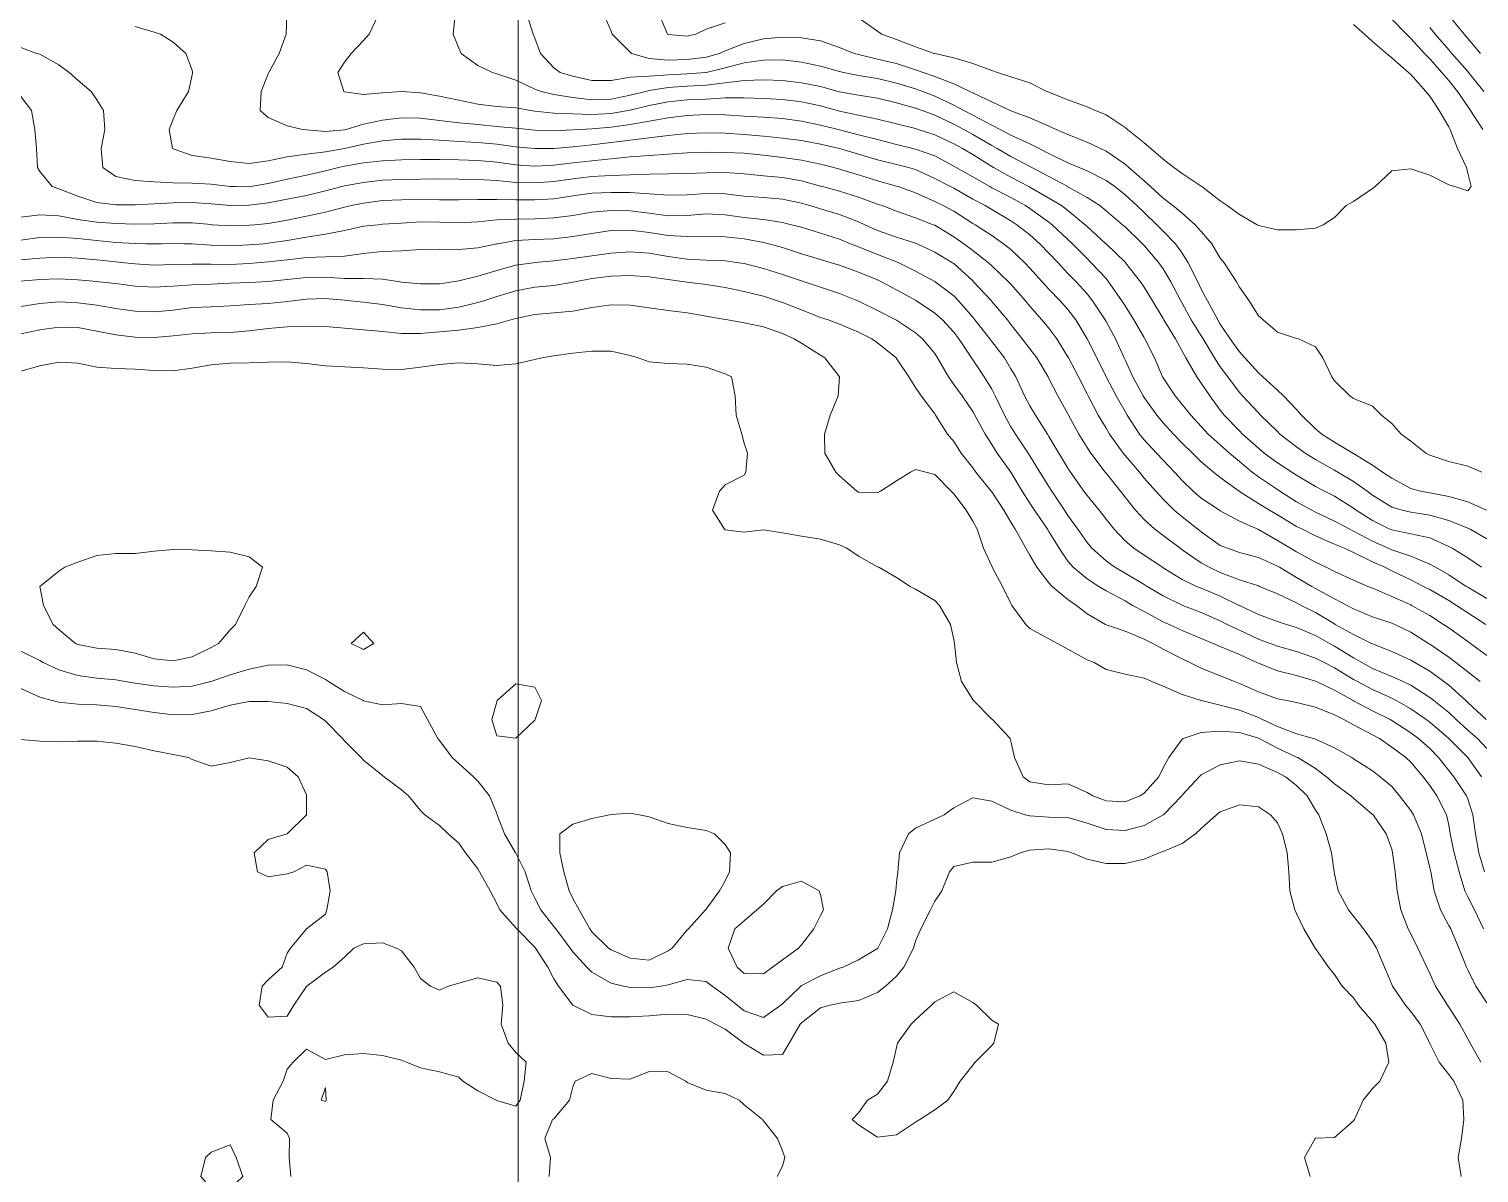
# Model space of a CAD drawing. Header units: centimetres. Extents: x 0 to 642158, y -847 to 649707.
# Drawn here: x 617053.97 to 617092.04, y 620710.84 to 620740.89 of the extents above; entities that cross this region are included whole.
import ezdxf

# ---------------------------------------------------------------- set-up
doc = ezdxf.new("R2010")
doc.units = ezdxf.units.CM
doc.header["$MEASUREMENT"] = 0
doc.layers.add('MEV_grille', color=254, linetype='Continuous', lineweight=9)
doc.layers.add('WAL_topographie 0.5', color=253, linetype='Continuous', lineweight=20)

# ---------------------------------------------------------------- blocks, each defined once
blk = doc.blocks.new('*U112')
at = {"layer": 'MEV_grille', "transparency": 33554687}
blk.add_lwpolyline([(0, 1825.476), (0, -1825.476)], dxfattribs=at)
blk = doc.blocks.new('*U113')
at = {"layer": 'MEV_grille', "color": 0, "linetype": 'ByBlock', "lineweight": -2, "transparency": 16777216}
blk.add_blockref('*U112', (1700, 0), dxfattribs=at)

msp = doc.modelspace()

# ---------------------------------------------------------------- linework, layer by layer
at = {"layer": 'WAL_topographie 0.5'}
for points in [[(617092.25, 620725.935), (617091.75, 620726.226), (617091.71, 620726.25), (617091.25, 620726.549), (617090.899, 620726.75), (617090.75, 620726.836), (617090.25, 620727.039), (617089.75, 620727.206), (617089.658, 620727.25), (617089.25, 620727.438), (617088.75, 620727.703), (617088.652, 620727.75), (617088.25, 620727.965), (617087.75, 620728.199), (617087.651, 620728.25), (617087.25, 620728.472), (617086.814, 620728.75), (617086.75, 620728.793), (617086.25, 620729.129), (617086.088, 620729.25), (617085.75, 620729.531), (617085.495, 620729.75), (617085.25, 620729.967), (617084.934, 620730.25), (617084.75, 620730.447), (617084.472, 620730.75), (617084.25, 620731.03), (617084.066, 620731.25), (617083.75, 620731.725), (617083.736, 620731.75), (617083.523, 620732.25), (617083.271, 620732.75), (617083.25, 620732.784), (617082.983, 620733.25), (617082.75, 620733.614), (617082.666, 620733.75), (617082.318, 620734.25), (617082.25, 620734.332), (617081.861, 620734.75), (617081.75, 620734.858), (617081.366, 620735.25), (617081.25, 620735.361), (617080.837, 620735.75), (617080.75, 620735.818), (617080.25, 620736.174), (617080.133, 620736.25), (617079.75, 620736.462), (617079.25, 620736.721), (617079.197, 620736.75), (617078.75, 620737.003), (617078.318, 620737.25), (617078.25, 620737.29), (617077.75, 620737.555), (617077.25, 620737.731), (617077.172, 620737.75), (617076.75, 620737.854), (617076.25, 620737.985), (617075.75, 620738.114), (617075.25, 620738.243), (617075.219, 620738.25), (617074.75, 620738.365), (617074.25, 620738.472), (617073.75, 620738.54), (617073.25, 620738.57), (617072.75, 620738.603), (617072.25, 620738.637), (617071.75, 620738.64), (617071.25, 620738.617), (617070.75, 620738.557), (617070.25, 620738.472), (617069.75, 620738.382), (617069.25, 620738.308), (617068.75, 620738.266), (617068.452, 620738.25), (617068.25, 620738.237), (617067.75, 620738.216), (617067.25, 620738.234), (617067.085, 620738.25), (617066.75, 620738.286), (617066.25, 620738.332), (617065.75, 620738.38), (617065.25, 620738.428), (617064.75, 620738.485), (617064.25, 620738.546), (617063.75, 620738.552), (617063.25, 620738.496), (617062.75, 620738.387), (617062.292, 620738.25), (617062.25, 620738.24), (617061.75, 620738.198), (617061.25, 620738.238), (617061.147, 620738.25), (617060.75, 620738.348), (617060.25, 620738.563), (617060.041, 620738.75), (617060.061, 620739.25), (617060.25, 620739.708), (617060.267, 620739.75), (617060.534, 620740.25), (617060.721, 620740.75), (617060.739, 620741.25)], [(617092.106, 620726.75), (617091.75, 620726.997), (617091.336, 620727.25), (617091.25, 620727.295), (617090.75, 620727.522), (617090.25, 620727.629), (617089.75, 620727.73), (617089.705, 620727.75), (617089.25, 620727.983), (617088.821, 620728.25), (617088.75, 620728.302), (617088.25, 620728.621), (617087.99, 620728.75), (617087.75, 620728.872), (617087.25, 620729.168), (617087.124, 620729.25), (617086.75, 620729.495), (617086.401, 620729.75), (617086.25, 620729.876), (617085.835, 620730.25), (617085.75, 620730.335), (617085.349, 620730.75), (617085.25, 620730.876), (617084.975, 620731.25), (617084.75, 620731.586), (617084.634, 620731.75), (617084.347, 620732.25), (617084.25, 620732.43), (617084.077, 620732.75), (617083.77, 620733.25), (617083.75, 620733.287), (617083.47, 620733.75), (617083.25, 620734.105), (617083.153, 620734.25), (617082.761, 620734.75), (617082.75, 620734.762), (617082.25, 620735.245), (617082.244, 620735.25), (617081.75, 620735.701), (617081.698, 620735.75), (617081.25, 620736.118), (617081.078, 620736.25), (617080.75, 620736.45), (617080.25, 620736.736), (617080.224, 620736.75), (617079.75, 620737.002), (617079.295, 620737.25), (617079.25, 620737.276), (617078.75, 620737.589), (617078.48, 620737.75), (617078.25, 620737.875), (617077.75, 620738.114), (617077.32, 620738.25), (617077.25, 620738.272), (617076.75, 620738.397), (617076.25, 620738.523), (617075.75, 620738.625), (617075.25, 620738.733), (617075.185, 620738.75), (617074.75, 620738.868), (617074.25, 620738.975), (617073.75, 620739.039), (617073.25, 620739.065), (617072.75, 620739.084), (617072.25, 620739.08), (617071.75, 620739.05), (617071.25, 620739.028), (617070.75, 620738.976), (617070.25, 620738.881), (617069.75, 620738.759), (617069.704, 620738.75), (617069.25, 620738.666), (617068.75, 620738.643), (617068.25, 620738.66), (617067.75, 620738.681), (617067.25, 620738.735), (617067.144, 620738.75), (617066.75, 620738.82), (617066.25, 620738.856), (617065.75, 620738.912), (617065.25, 620739.019), (617064.75, 620739.124), (617064.25, 620739.213), (617063.75, 620739.248), (617063.25, 620739.213), (617062.75, 620739.172), (617062.25, 620739.242), (617062.235, 620739.25), (617062.074, 620739.75), (617062.25, 620740.015), (617062.429, 620740.25), (617062.75, 620740.589), (617062.899, 620740.75), (617063.134, 620741.25)], [(617092.25, 620727.496), (617091.809, 620727.75), (617091.75, 620727.78), (617091.25, 620727.983), (617090.75, 620728.123), (617090.25, 620728.194), (617090.024, 620728.25), (617089.75, 620728.333), (617089.25, 620728.645), (617089.104, 620728.75), (617088.75, 620729), (617088.336, 620729.25), (617088.25, 620729.301), (617087.75, 620729.578), (617087.477, 620729.75), (617087.25, 620729.916), (617086.814, 620730.25), (617086.75, 620730.315), (617086.305, 620730.75), (617086.25, 620730.804), (617085.836, 620731.25), (617085.75, 620731.343), (617085.444, 620731.75), (617085.25, 620732.019), (617085.101, 620732.25), (617084.8, 620732.75), (617084.75, 620732.831), (617084.489, 620733.25), (617084.25, 620733.686), (617084.214, 620733.75), (617083.955, 620734.25), (617083.75, 620734.591), (617083.637, 620734.75), (617083.25, 620735.207), (617083.209, 620735.25), (617082.75, 620735.691), (617082.682, 620735.75), (617082.25, 620736.116), (617082.082, 620736.25), (617081.75, 620736.466), (617081.25, 620736.747), (617081.245, 620736.75), (617080.75, 620737.013), (617080.304, 620737.25), (617080.25, 620737.28), (617079.75, 620737.542), (617079.392, 620737.75), (617079.25, 620737.828), (617078.75, 620738.119), (617078.517, 620738.25), (617078.25, 620738.394), (617077.75, 620738.629), (617077.42, 620738.75), (617077.25, 620738.813), (617076.75, 620738.951), (617076.25, 620739.07), (617075.75, 620739.149), (617075.25, 620739.242), (617075.218, 620739.25), (617074.75, 620739.375), (617074.25, 620739.476), (617073.75, 620739.536), (617073.25, 620739.555), (617072.75, 620739.537), (617072.25, 620739.477), (617071.75, 620739.414), (617071.25, 620739.39), (617070.75, 620739.35), (617070.25, 620739.27), (617070.162, 620739.25), (617069.75, 620739.153), (617069.25, 620739.045), (617068.75, 620739.031), (617068.25, 620739.092), (617067.75, 620739.169), (617067.412, 620739.25), (617067.25, 620739.311), (617066.75, 620739.545), (617066.25, 620739.716), (617066.134, 620739.75), (617065.75, 620739.93), (617065.315, 620740.25), (617065.25, 620740.383), (617065.109, 620740.75), (617065.161, 620741.25)], [(617092.239, 620728.25), (617091.75, 620728.473), (617091.25, 620728.613), (617090.75, 620728.705), (617090.504, 620728.75), (617090.25, 620728.819), (617089.75, 620729.089), (617089.508, 620729.25), (617089.25, 620729.437), (617088.75, 620729.741), (617088.734, 620729.75), (617088.25, 620730.035), (617087.914, 620730.25), (617087.75, 620730.387), (617087.38, 620730.75), (617087.25, 620730.894), (617086.913, 620731.25), (617086.75, 620731.402), (617086.37, 620731.75), (617086.25, 620731.859), (617085.894, 620732.25), (617085.75, 620732.413), (617085.513, 620732.75), (617085.25, 620733.14), (617085.183, 620733.25), (617084.918, 620733.75), (617084.75, 620734.056), (617084.656, 620734.25), (617084.408, 620734.75), (617084.25, 620735.002), (617084.073, 620735.25), (617083.75, 620735.577), (617083.581, 620735.75), (617083.25, 620736.067), (617083.061, 620736.25), (617082.75, 620736.538), (617082.476, 620736.75), (617082.25, 620736.914), (617081.75, 620737.165), (617081.545, 620737.25), (617081.25, 620737.374), (617080.75, 620737.62), (617080.492, 620737.75), (617080.25, 620737.873), (617079.75, 620738.105), (617079.466, 620738.25), (617079.25, 620738.36), (617078.75, 620738.627), (617078.512, 620738.75), (617078.25, 620738.891), (617077.75, 620739.129), (617077.435, 620739.25), (617077.25, 620739.321), (617076.75, 620739.47), (617076.25, 620739.585), (617075.75, 620739.669), (617075.358, 620739.75), (617075.25, 620739.775), (617074.75, 620739.915), (617074.25, 620740.021), (617073.75, 620740.076), (617073.25, 620740.073), (617072.75, 620739.997), (617072.25, 620739.868), (617071.75, 620739.751), (617071.744, 620739.75), (617071.25, 620739.715), (617070.75, 620739.687), (617070.25, 620739.653), (617069.75, 620739.621), (617069.25, 620739.538), (617068.75, 620739.535), (617068.25, 620739.647), (617067.912, 620739.75), (617067.75, 620739.868), (617067.395, 620740.25), (617067.25, 620740.645), (617067.205, 620740.75), (617067.048, 620741.25)], [(617092.118, 620729.25), (617091.75, 620729.403), (617091.25, 620729.528), (617090.75, 620729.694), (617090.643, 620729.75), (617090.25, 620730.059), (617090, 620730.25), (617089.75, 620730.529), (617089.483, 620730.75), (617089.25, 620730.98), (617088.75, 620731.188), (617088.651, 620731.25), (617088.25, 620731.647), (617088.179, 620731.75), (617087.942, 620732.25), (617087.75, 620732.542), (617087.304, 620732.75), (617087.25, 620732.764), (617086.75, 620732.927), (617086.374, 620733.25), (617086.25, 620733.352), (617086.008, 620733.75), (617085.75, 620734.112), (617085.676, 620734.25), (617085.349, 620734.75), (617085.25, 620734.871), (617085.028, 620735.25), (617084.75, 620735.57), (617084.592, 620735.75), (617084.25, 620736.048), (617084.003, 620736.25), (617083.75, 620736.445), (617083.415, 620736.75), (617083.25, 620736.898), (617082.852, 620737.25), (617082.75, 620737.34), (617082.25, 620737.683), (617082.103, 620737.75), (617081.75, 620737.919), (617081.25, 620738.115), (617080.936, 620738.25), (617080.75, 620738.333), (617080.25, 620738.555), (617079.75, 620738.743), (617079.735, 620738.75), (617079.25, 620738.978), (617078.75, 620739.215), (617078.674, 620739.25), (617078.25, 620739.449), (617077.75, 620739.646), (617077.448, 620739.75), (617077.25, 620739.821), (617076.75, 620739.98), (617076.25, 620740.101), (617075.75, 620740.216), (617075.632, 620740.25), (617075.25, 620740.404), (617074.75, 620740.575), (617074.25, 620740.657), (617073.75, 620740.674), (617073.25, 620740.632), (617072.75, 620740.513), (617072.25, 620740.316), (617072.1, 620740.25), (617071.75, 620740.151), (617071.25, 620740.088), (617070.75, 620740.075), (617070.25, 620740.119), (617069.789, 620740.25), (617069.75, 620740.28), (617069.279, 620740.75), (617069.25, 620740.829), (617069.074, 620741.25)], [(617072.25, 620741.051), (617071.75, 620740.887), (617071.475, 620740.75), (617071.25, 620740.705), (617070.75, 620740.743), (617070.736, 620740.75), (617070.522, 620741.25)], [(617087.954, 620735.75), (617087.75, 620735.661), (617087.25, 620735.611), (617086.75, 620735.614), (617086.25, 620735.732), (617086.218, 620735.75), (617085.75, 620736.017), (617085.429, 620736.25), (617085.25, 620736.376), (617084.763, 620736.75), (617084.75, 620736.759), (617084.25, 620737.095), (617084.033, 620737.25), (617083.75, 620737.472), (617083.426, 620737.75), (617083.25, 620737.901), (617082.814, 620738.25), (617082.75, 620738.303), (617082.25, 620738.631), (617081.969, 620738.75), (617081.75, 620738.843), (617081.25, 620739.028), (617080.75, 620739.229), (617080.697, 620739.25), (617080.25, 620739.473), (617079.75, 620739.636), (617079.395, 620739.75), (617079.25, 620739.796), (617078.75, 620739.983), (617078.25, 620740.136), (617077.75, 620740.245), (617077.733, 620740.25), (617077.25, 620740.423), (617076.75, 620740.617), (617076.356, 620740.75), (617076.25, 620740.835), (617075.75, 620741.185)], [(617088.75, 620741.007), (617089.035, 620740.75), (617089.25, 620740.561), (617089.612, 620740.25), (617089.75, 620740.136), (617090.19, 620739.75), (617090.25, 620739.695), (617090.651, 620739.25), (617090.75, 620739.128), (617090.996, 620738.75), (617091.25, 620738.323), (617091.288, 620738.25), (617091.476, 620737.75), (617091.712, 620737.25), (617091.75, 620737.099), (617091.836, 620736.75), (617091.75, 620736.639), (617091.412, 620736.75), (617091.25, 620736.792), (617090.75, 620737.048), (617090.25, 620737.214), (617089.75, 620737.164), (617089.316, 620736.75), (617089.25, 620736.7), (617088.75, 620736.362), (617088.555, 620736.25), (617088.25, 620735.941), (617087.954, 620735.75)], [(617089.75, 620741.151), (617090.138, 620740.75), (617090.25, 620740.641), (617090.608, 620740.25), (617090.75, 620740.102), (617091.067, 620739.75), (617091.25, 620739.533), (617091.477, 620739.25), (617091.75, 620738.851), (617091.822, 620738.75), (617092.142, 620738.25)], [(617091.25, 620741.242), (617091.655, 620740.75), (617091.75, 620740.641), (617092.079, 620740.25)], [(617092.225, 620725.25), (617091.75, 620725.557), (617091.455, 620725.75), (617091.25, 620725.874), (617090.75, 620726.166), (617090.587, 620726.25), (617090.25, 620726.418), (617089.75, 620726.657), (617089.569, 620726.75), (617089.25, 620726.891), (617088.75, 620727.135), (617088.507, 620727.25), (617088.25, 620727.359), (617087.75, 620727.577), (617087.405, 620727.75), (617087.25, 620727.825), (617086.75, 620728.126), (617086.544, 620728.25), (617086.25, 620728.43), (617085.75, 620728.745), (617085.742, 620728.75), (617085.25, 620729.107), (617085.068, 620729.25), (617084.75, 620729.519), (617084.516, 620729.75), (617084.25, 620730.011), (617084.019, 620730.25), (617083.75, 620730.543), (617083.581, 620730.75), (617083.25, 620731.211), (617083.226, 620731.25), (617082.957, 620731.75), (617082.75, 620732.202), (617082.729, 620732.25), (617082.498, 620732.75), (617082.25, 620733.209), (617082.227, 620733.25), (617081.898, 620733.75), (617081.75, 620733.934), (617081.461, 620734.25), (617081.25, 620734.466), (617080.988, 620734.75), (617080.75, 620735.003), (617080.512, 620735.25), (617080.25, 620735.481), (617079.908, 620735.75), (617079.75, 620735.853), (617079.25, 620736.148), (617079.078, 620736.25), (617078.75, 620736.423), (617078.25, 620736.705), (617078.163, 620736.75), (617077.75, 620736.967), (617077.25, 620737.195), (617077.059, 620737.25), (617076.75, 620737.329), (617076.25, 620737.453), (617075.75, 620737.6), (617075.25, 620737.749), (617075.247, 620737.75), (617074.75, 620737.868), (617074.25, 620737.96), (617073.75, 620738.025), (617073.25, 620738.074), (617072.75, 620738.118), (617072.25, 620738.15), (617071.75, 620738.163), (617071.25, 620738.145), (617070.75, 620738.093), (617070.25, 620738.035), (617069.75, 620737.973), (617069.25, 620737.904), (617068.75, 620737.845), (617068.25, 620737.793), (617067.75, 620737.754), (617067.25, 620737.752), (617066.75, 620737.797), (617066.25, 620737.861), (617065.75, 620737.911), (617065.25, 620737.937), (617064.75, 620737.966), (617064.25, 620737.998), (617063.75, 620737.993), (617063.25, 620737.951), (617062.75, 620737.865), (617062.253, 620737.75), (617062.25, 620737.749), (617061.75, 620737.66), (617061.25, 620737.599), (617060.75, 620737.528), (617060.25, 620737.428), (617059.75, 620737.357), (617059.25, 620737.407), (617058.75, 620737.495), (617058.25, 620737.566), (617057.75, 620737.738), (617057.731, 620737.75), (617057.649, 620738.25), (617057.75, 620738.519), (617057.852, 620738.75), (617058.151, 620739.25), (617058.25, 620739.689), (617058.262, 620739.75), (617058.25, 620739.804), (617058.087, 620740.25), (617057.75, 620740.546), (617057.419, 620740.75), (617057.25, 620740.809), (617056.75, 620740.957)], [(617090.75, 620740.925), (617090.895, 620740.75), (617091.25, 620740.343), (617091.332, 620740.25), (617091.75, 620739.774), (617091.77, 620739.75), (617092.169, 620739.25)], [(617092.25, 620724.433), (617091.821, 620724.75), (617091.75, 620724.801), (617091.25, 620725.157), (617091.115, 620725.25), (617090.75, 620725.482), (617090.269, 620725.75), (617090.25, 620725.76), (617089.75, 620725.983), (617089.25, 620726.199), (617089.128, 620726.25), (617088.75, 620726.412), (617088.25, 620726.64), (617088.026, 620726.75), (617087.75, 620726.882), (617087.25, 620727.156), (617087.091, 620727.25), (617086.75, 620727.453), (617086.25, 620727.745), (617086.239, 620727.75), (617085.75, 620727.966), (617085.25, 620728.235), (617085.228, 620728.25), (617084.75, 620728.567), (617084.539, 620728.75), (617084.25, 620729.029), (617084.047, 620729.25), (617083.75, 620729.562), (617083.574, 620729.75), (617083.25, 620730.1), (617083.129, 620730.25), (617082.806, 620730.75), (617082.75, 620730.843), (617082.512, 620731.25), (617082.253, 620731.75), (617082.25, 620731.756), (617082.011, 620732.25), (617081.751, 620732.75), (617081.75, 620732.752), (617081.452, 620733.25), (617081.25, 620733.518), (617081.049, 620733.75), (617080.75, 620734.058), (617080.571, 620734.25), (617080.25, 620734.607), (617080.116, 620734.75), (617079.75, 620735.095), (617079.558, 620735.25), (617079.25, 620735.463), (617078.809, 620735.75), (617078.75, 620735.785), (617078.25, 620736.101), (617077.971, 620736.25), (617077.75, 620736.36), (617077.25, 620736.583), (617076.788, 620736.75), (617076.75, 620736.762), (617076.25, 620736.897), (617075.75, 620737.057), (617075.25, 620737.209), (617075.105, 620737.25), (617074.75, 620737.343), (617074.25, 620737.445), (617073.75, 620737.514), (617073.25, 620737.573), (617072.75, 620737.628), (617072.25, 620737.649), (617071.75, 620737.651), (617071.25, 620737.639), (617070.75, 620737.604), (617070.25, 620737.57), (617069.75, 620737.528), (617069.25, 620737.475), (617068.75, 620737.428), (617068.25, 620737.372), (617067.75, 620737.312), (617067.25, 620737.287), (617066.75, 620737.322), (617066.25, 620737.389), (617065.75, 620737.433), (617065.25, 620737.452), (617064.75, 620737.466), (617064.25, 620737.462), (617063.75, 620737.449), (617063.25, 620737.426), (617062.75, 620737.37), (617062.25, 620737.284), (617062.092, 620737.25), (617061.75, 620737.168), (617061.25, 620737.052), (617060.75, 620736.949), (617060.25, 620736.834), (617059.78, 620736.75), (617059.75, 620736.745), (617059.387, 620736.75), (617059.25, 620736.752), (617058.75, 620736.811), (617058.25, 620736.837), (617057.75, 620736.849), (617057.25, 620736.877), (617056.75, 620736.908), (617056.25, 620737.016), (617055.903, 620737.25), (617055.862, 620737.75), (617055.96, 620738.25), (617055.921, 620738.75), (617055.75, 620739.032), (617055.597, 620739.25), (617055.25, 620739.546), (617055.019, 620739.75), (617054.75, 620739.95), (617054.25, 620740.227), (617054.161, 620740.25), (617053.75, 620740.403)], [(617092.071, 620723.75), (617091.75, 620724.007), (617091.436, 620724.25), (617091.25, 620724.386), (617090.75, 620724.733), (617090.721, 620724.75), (617090.25, 620725.047), (617089.829, 620725.25), (617089.75, 620725.285), (617089.25, 620725.453), (617088.75, 620725.658), (617088.58, 620725.75), (617088.25, 620725.921), (617087.75, 620726.195), (617087.652, 620726.25), (617087.25, 620726.486), (617086.805, 620726.75), (617086.75, 620726.783), (617086.25, 620727.004), (617085.75, 620727.138), (617085.436, 620727.25), (617085.25, 620727.327), (617084.75, 620727.679), (617084.659, 620727.75), (617084.25, 620728.075), (617084.042, 620728.25), (617083.75, 620728.539), (617083.553, 620728.75), (617083.25, 620729.095), (617083.125, 620729.25), (617082.75, 620729.687), (617082.698, 620729.75), (617082.339, 620730.25), (617082.25, 620730.401), (617082.046, 620730.75), (617081.779, 620731.25), (617081.75, 620731.308), (617081.526, 620731.75), (617081.266, 620732.25), (617081.25, 620732.279), (617080.954, 620732.75), (617080.75, 620733.028), (617080.563, 620733.25), (617080.25, 620733.606), (617080.137, 620733.75), (617079.75, 620734.188), (617079.69, 620734.25), (617079.25, 620734.667), (617079.163, 620734.75), (617078.75, 620735.074), (617078.514, 620735.25), (617078.25, 620735.432), (617077.75, 620735.735), (617077.713, 620735.75), (617077.25, 620735.932), (617076.75, 620736.103), (617076.371, 620736.25), (617076.25, 620736.292), (617075.75, 620736.474), (617075.25, 620736.626), (617074.804, 620736.75), (617074.75, 620736.765), (617074.25, 620736.902), (617073.75, 620736.99), (617073.25, 620737.036), (617072.75, 620737.081), (617072.25, 620737.118), (617071.75, 620737.114), (617071.25, 620737.091), (617070.75, 620737.083), (617070.25, 620737.078), (617069.75, 620737.061), (617069.25, 620737.039), (617068.75, 620737.013), (617068.25, 620736.956), (617067.75, 620736.881), (617067.25, 620736.846), (617066.75, 620736.861), (617066.25, 620736.908), (617065.75, 620736.937), (617065.25, 620736.946), (617064.75, 620736.953), (617064.25, 620736.943), (617063.75, 620736.937), (617063.25, 620736.915), (617062.75, 620736.857), (617062.25, 620736.768), (617062.18, 620736.75), (617061.75, 620736.636), (617061.25, 620736.514), (617060.75, 620736.416), (617060.25, 620736.32), (617059.75, 620736.259), (617059.25, 620736.256), (617058.75, 620736.295), (617058.25, 620736.328), (617057.75, 620736.321), (617057.25, 620736.293), (617056.75, 620736.274), (617056.25, 620736.275), (617055.75, 620736.335), (617055.25, 620736.499), (617054.75, 620736.693), (617054.575, 620736.75), (617054.25, 620737.144), (617054.189, 620737.25), (617054.159, 620737.75), (617054.116, 620738.25), (617054.033, 620738.75), (617053.75, 620739.119)], [(617092.23, 620722.75), (617091.75, 620723.201), (617091.697, 620723.25), (617091.25, 620723.65), (617091.122, 620723.75), (617090.75, 620724.025), (617090.359, 620724.25), (617090.25, 620724.314), (617089.75, 620724.538), (617089.25, 620724.737), (617089.224, 620724.75), (617088.75, 620724.981), (617088.269, 620725.25), (617088.25, 620725.261), (617087.75, 620725.56), (617087.372, 620725.75), (617087.25, 620725.816), (617086.75, 620726.054), (617086.275, 620726.25), (617086.25, 620726.26), (617085.75, 620726.424), (617085.25, 620726.612), (617084.958, 620726.75), (617084.75, 620726.871), (617084.25, 620727.211), (617084.194, 620727.25), (617083.75, 620727.583), (617083.534, 620727.75), (617083.25, 620728.008), (617083.025, 620728.25), (617082.75, 620728.591), (617082.625, 620728.75), (617082.25, 620729.219), (617082.225, 620729.25), (617081.848, 620729.75), (617081.75, 620729.9), (617081.534, 620730.25), (617081.265, 620730.75), (617081.25, 620730.779), (617080.986, 620731.25), (617080.75, 620731.708), (617080.728, 620731.75), (617080.436, 620732.25), (617080.25, 620732.485), (617080.045, 620732.75), (617079.75, 620733.132), (617079.659, 620733.25), (617079.25, 620733.736), (617079.238, 620733.75), (617078.773, 620734.25), (617078.75, 620734.272), (617078.25, 620734.73), (617078.219, 620734.75), (617077.75, 620735.032), (617077.291, 620735.25), (617077.25, 620735.268), (617076.75, 620735.423), (617076.25, 620735.599), (617075.915, 620735.75), (617075.75, 620735.826), (617075.25, 620736.015), (617074.75, 620736.164), (617074.473, 620736.25), (617074.25, 620736.316), (617073.75, 620736.421), (617073.25, 620736.462), (617072.75, 620736.497), (617072.25, 620736.557), (617071.75, 620736.57), (617071.25, 620736.531), (617070.75, 620736.524), (617070.25, 620736.564), (617069.75, 620736.591), (617069.25, 620736.596), (617068.75, 620736.575), (617068.25, 620736.504), (617067.75, 620736.43), (617067.25, 620736.399), (617066.75, 620736.398), (617066.25, 620736.412), (617065.75, 620736.41), (617065.25, 620736.398), (617064.75, 620736.403), (617064.25, 620736.407), (617063.75, 620736.405), (617063.25, 620736.382), (617062.75, 620736.319), (617062.423, 620736.25), (617062.25, 620736.21), (617061.75, 620736.081), (617061.25, 620735.976), (617060.75, 620735.871), (617060.25, 620735.782), (617059.899, 620735.75), (617059.75, 620735.737), (617059.25, 620735.721), (617058.772, 620735.75), (617058.75, 620735.751), (617058.25, 620735.797), (617057.75, 620735.8), (617057.25, 620735.776), (617056.75, 620735.767), (617056.25, 620735.78), (617055.75, 620735.815), (617055.25, 620735.89), (617054.75, 620735.982), (617054.25, 620736.009), (617053.75, 620735.95)], [(617092.25, 620721.992), (617092, 620722.25), (617091.75, 620722.476), (617091.446, 620722.75), (617091.25, 620722.932), (617090.853, 620723.25), (617090.75, 620723.331), (617090.25, 620723.654), (617090.049, 620723.75), (617089.75, 620723.886), (617089.25, 620724.093), (617088.966, 620724.25), (617088.75, 620724.374), (617088.25, 620724.676), (617088.115, 620724.75), (617087.75, 620724.957), (617087.25, 620725.171), (617086.984, 620725.25), (617086.75, 620725.327), (617086.25, 620725.51), (617085.75, 620725.747), (617085.744, 620725.75), (617085.25, 620725.992), (617084.75, 620726.199), (617084.628, 620726.25), (617084.25, 620726.433), (617083.75, 620726.738), (617083.73, 620726.75), (617083.25, 620727.072), (617082.983, 620727.25), (617082.75, 620727.449), (617082.459, 620727.75), (617082.25, 620728.011), (617082.065, 620728.25), (617081.75, 620728.634), (617081.664, 620728.75), (617081.315, 620729.25), (617081.25, 620729.35), (617081.006, 620729.75), (617080.75, 620730.187), (617080.711, 620730.25), (617080.398, 620730.75), (617080.25, 620730.993), (617080.111, 620731.25), (617079.877, 620731.75), (617079.75, 620731.966), (617079.58, 620732.25), (617079.25, 620732.685), (617079.2, 620732.75), (617078.808, 620733.25), (617078.75, 620733.319), (617078.378, 620733.75), (617078.25, 620733.883), (617077.759, 620734.25), (617077.75, 620734.256), (617077.25, 620734.532), (617076.808, 620734.75), (617076.75, 620734.774), (617076.25, 620734.965), (617075.75, 620735.168), (617075.54, 620735.25), (617075.25, 620735.367), (617074.75, 620735.523), (617074.25, 620735.681), (617073.992, 620735.75), (617073.75, 620735.808), (617073.25, 620735.882), (617072.75, 620735.941), (617072.25, 620736.007), (617071.75, 620736.033), (617071.25, 620735.993), (617070.75, 620735.981), (617070.25, 620736.048), (617069.75, 620736.115), (617069.25, 620736.124), (617068.75, 620736.074), (617068.25, 620735.991), (617067.75, 620735.932), (617067.25, 620735.906), (617066.75, 620735.898), (617066.25, 620735.876), (617065.75, 620735.828), (617065.25, 620735.801), (617064.75, 620735.816), (617064.25, 620735.822), (617063.75, 620735.79), (617063.25, 620735.76), (617063.138, 620735.75), (617062.75, 620735.71), (617062.25, 620735.595), (617061.75, 620735.499), (617061.25, 620735.425), (617060.75, 620735.333), (617060.25, 620735.262), (617060.125, 620735.25), (617059.75, 620735.216), (617059.25, 620735.192), (617058.75, 620735.214), (617058.25, 620735.247), (617058.05, 620735.25), (617057.75, 620735.254), (617057.45, 620735.25), (617057.25, 620735.247), (617057.028, 620735.25), (617056.75, 620735.253), (617056.25, 620735.285), (617055.75, 620735.331), (617055.25, 620735.384), (617054.75, 620735.425), (617054.25, 620735.41), (617053.75, 620735.342)], [(617092.11, 620721.25), (617091.751, 620721.75), (617091.75, 620721.751), (617091.252, 620722.25), (617091.25, 620722.252), (617090.75, 620722.678), (617090.652, 620722.75), (617090.25, 620723.029), (617089.87, 620723.25), (617089.75, 620723.315), (617089.25, 620723.537), (617088.851, 620723.75), (617088.75, 620723.806), (617088.25, 620724.111), (617087.974, 620724.25), (617087.75, 620724.366), (617087.25, 620724.541), (617086.75, 620724.675), (617086.557, 620724.75), (617086.25, 620724.864), (617085.75, 620725.099), (617085.434, 620725.25), (617085.25, 620725.345), (617084.75, 620725.562), (617084.263, 620725.75), (617084.25, 620725.755), (617083.75, 620725.997), (617083.332, 620726.25), (617083.25, 620726.302), (617082.75, 620726.598), (617082.484, 620726.75), (617082.25, 620726.92), (617081.878, 620727.25), (617081.75, 620727.404), (617081.509, 620727.75), (617081.25, 620728.113), (617081.16, 620728.25), (617080.826, 620728.75), (617080.75, 620728.87), (617080.515, 620729.25), (617080.25, 620729.675), (617080.201, 620729.75), (617079.869, 620730.25), (617079.75, 620730.444), (617079.583, 620730.75), (617079.339, 620731.25), (617079.25, 620731.428), (617079.052, 620731.75), (617078.75, 620732.202), (617078.719, 620732.25), (617078.384, 620732.75), (617078.25, 620732.928), (617077.957, 620733.25), (617077.75, 620733.428), (617077.27, 620733.75), (617077.25, 620733.763), (617076.75, 620734.039), (617076.35, 620734.25), (617076.25, 620734.297), (617075.75, 620734.502), (617075.25, 620734.683), (617075.032, 620734.75), (617074.75, 620734.834), (617074.25, 620734.986), (617073.75, 620735.149), (617073.39, 620735.25), (617073.25, 620735.284), (617072.75, 620735.375), (617072.25, 620735.431), (617071.75, 620735.444), (617071.25, 620735.435), (617070.75, 620735.464), (617070.25, 620735.541), (617069.75, 620735.608), (617069.25, 620735.595), (617068.75, 620735.517), (617068.25, 620735.438), (617067.75, 620735.382), (617067.25, 620735.359), (617066.75, 620735.331), (617066.276, 620735.25), (617066.25, 620735.245), (617065.75, 620735.141), (617065.25, 620735.098), (617064.75, 620735.107), (617064.25, 620735.101), (617063.75, 620735.065), (617063.25, 620735.045), (617062.75, 620734.993), (617062.25, 620734.922), (617061.75, 620734.906), (617061.25, 620734.885), (617060.75, 620734.828), (617060.25, 620734.777), (617059.949, 620734.75), (617059.75, 620734.732), (617059.25, 620734.708), (617058.75, 620734.711), (617058.25, 620734.714), (617057.75, 620734.703), (617057.25, 620734.69), (617056.75, 620734.717), (617056.483, 620734.75), (617056.25, 620734.776), (617055.75, 620734.823), (617055.25, 620734.867), (617054.75, 620734.893), (617054.25, 620734.872), (617053.75, 620734.827)], [(617092.185, 620718.75), (617092.042, 620719.25), (617091.95, 620719.75), (617091.881, 620720.25), (617091.75, 620720.67), (617091.719, 620720.75), (617091.382, 620721.25), (617091.25, 620721.411), (617090.984, 620721.75), (617090.75, 620721.988), (617090.452, 620722.25), (617090.25, 620722.399), (617089.75, 620722.725), (617089.707, 620722.75), (617089.25, 620722.981), (617088.75, 620723.242), (617088.735, 620723.25), (617088.25, 620723.52), (617087.772, 620723.75), (617087.75, 620723.761), (617087.25, 620723.907), (617086.75, 620724.028), (617086.25, 620724.23), (617086.209, 620724.25), (617085.75, 620724.457), (617085.25, 620724.668), (617085.059, 620724.75), (617084.75, 620724.878), (617084.25, 620725.091), (617083.904, 620725.25), (617083.75, 620725.318), (617083.25, 620725.587), (617082.948, 620725.75), (617082.75, 620725.866), (617082.25, 620726.131), (617082.061, 620726.25), (617081.75, 620726.445), (617081.389, 620726.75), (617081.25, 620726.915), (617081.017, 620727.25), (617080.75, 620727.688), (617080.711, 620727.75), (617080.374, 620728.25), (617080.25, 620728.438), (617080.051, 620728.75), (617079.75, 620729.245), (617079.747, 620729.25), (617079.391, 620729.75), (617079.25, 620729.974), (617079.076, 620730.25), (617078.808, 620730.75), (617078.75, 620730.846), (617078.467, 620731.25), (617078.25, 620731.556), (617078.116, 620731.75), (617077.826, 620732.25), (617077.75, 620732.363), (617077.432, 620732.75), (617077.25, 620732.905), (617076.75, 620733.239), (617076.731, 620733.25), (617076.25, 620733.497), (617075.75, 620733.743), (617075.733, 620733.75), (617075.25, 620733.942), (617074.75, 620734.105), (617074.324, 620734.25), (617074.25, 620734.273), (617073.75, 620734.443), (617073.25, 620734.601), (617072.75, 620734.728), (617072.61, 620734.75), (617072.25, 620734.8), (617071.75, 620734.82), (617071.25, 620734.844), (617070.75, 620734.917), (617070.25, 620735.004), (617069.75, 620735.04), (617069.25, 620735.005), (617068.75, 620734.935), (617068.25, 620734.863), (617067.75, 620734.796), (617067.25, 620734.756), (617067.204, 620734.75), (617066.75, 620734.684), (617066.25, 620734.542), (617065.75, 620734.4), (617065.25, 620734.277), (617065.09, 620734.25), (617064.75, 620734.199), (617064.25, 620734.194), (617063.75, 620734.243), (617063.701, 620734.25), (617063.25, 620734.317), (617062.75, 620734.336), (617062.25, 620734.338), (617061.75, 620734.368), (617061.25, 620734.364), (617060.75, 620734.308), (617060.25, 620734.257), (617060.083, 620734.25), (617059.75, 620734.234), (617059.25, 620734.212), (617058.75, 620734.188), (617058.25, 620734.166), (617057.75, 620734.131), (617057.25, 620734.106), (617056.75, 620734.135), (617056.25, 620734.202), (617055.796, 620734.25), (617055.75, 620734.254), (617055.25, 620734.299), (617054.75, 620734.327), (617054.25, 620734.312), (617053.75, 620734.269)], [(617092.161, 620717.25), (617091.921, 620717.75), (617091.75, 620718.096), (617091.669, 620718.25), (617091.521, 620718.75), (617091.391, 620719.25), (617091.288, 620719.75), (617091.25, 620719.975), (617091.193, 620720.25), (617090.937, 620720.75), (617090.75, 620721.019), (617090.581, 620721.25), (617090.25, 620721.629), (617090.12, 620721.75), (617089.75, 620722.025), (617089.428, 620722.25), (617089.25, 620722.351), (617088.75, 620722.61), (617088.491, 620722.75), (617088.25, 620722.872), (617087.75, 620723.072), (617087.25, 620723.201), (617087.003, 620723.25), (617086.75, 620723.294), (617086.25, 620723.48), (617085.75, 620723.702), (617085.62, 620723.75), (617085.25, 620723.897), (617084.75, 620724.102), (617084.452, 620724.25), (617084.25, 620724.344), (617083.75, 620724.596), (617083.478, 620724.75), (617083.25, 620724.863), (617082.75, 620725.074), (617082.25, 620725.242), (617082.233, 620725.25), (617081.75, 620725.528), (617081.471, 620725.75), (617081.25, 620725.908), (617080.831, 620726.25), (617080.75, 620726.338), (617080.436, 620726.75), (617080.25, 620727.067), (617080.144, 620727.25), (617079.861, 620727.75), (617079.75, 620727.932), (617079.562, 620728.25), (617079.25, 620728.732), (617079.236, 620728.75), (617078.833, 620729.25), (617078.75, 620729.361), (617078.449, 620729.75), (617078.25, 620730.055), (617078.089, 620730.25), (617077.769, 620730.75), (617077.75, 620730.778), (617077.391, 620731.25), (617077.25, 620731.475), (617077.074, 620731.75), (617076.75, 620732.235), (617076.739, 620732.25), (617076.25, 620732.645), (617076.095, 620732.75), (617075.75, 620732.923), (617075.25, 620733.136), (617074.952, 620733.25), (617074.75, 620733.315), (617074.25, 620733.509), (617073.75, 620733.707), (617073.619, 620733.75), (617073.25, 620733.868), (617072.75, 620733.995), (617072.25, 620734.099), (617071.75, 620734.175), (617071.25, 620734.238), (617071.177, 620734.25), (617070.75, 620734.309), (617070.25, 620734.384), (617069.75, 620734.417), (617069.25, 620734.397), (617068.75, 620734.336), (617068.302, 620734.25), (617068.25, 620734.238), (617067.75, 620734.152), (617067.25, 620734.107), (617066.75, 620734.015), (617066.25, 620733.864), (617065.906, 620733.75), (617065.75, 620733.702), (617065.25, 620733.579), (617064.75, 620733.517), (617064.25, 620733.51), (617063.75, 620733.564), (617063.25, 620733.65), (617062.75, 620733.712), (617062.406, 620733.75), (617062.25, 620733.764), (617061.75, 620733.808), (617061.25, 620733.795), (617060.898, 620733.75), (617060.75, 620733.729), (617060.25, 620733.683), (617059.75, 620733.657), (617059.25, 620733.618), (617058.75, 620733.595), (617058.25, 620733.571), (617057.75, 620733.508), (617057.25, 620733.462), (617056.75, 620733.481), (617056.25, 620733.549), (617055.75, 620733.633), (617055.25, 620733.699), (617054.75, 620733.72), (617054.25, 620733.682), (617053.75, 620733.603)], [(617092.25, 620715.306), (617091.962, 620715.75), (617091.75, 620716.18), (617091.713, 620716.25), (617091.515, 620716.75), (617091.302, 620717.25), (617091.25, 620717.341), (617091.03, 620717.75), (617090.867, 620718.25), (617090.774, 620718.75), (617090.75, 620718.853), (617090.656, 620719.25), (617090.537, 620719.75), (617090.323, 620720.25), (617090.25, 620720.365), (617089.959, 620720.75), (617089.75, 620720.994), (617089.444, 620721.25), (617089.25, 620721.4), (617088.75, 620721.723), (617088.707, 620721.75), (617088.25, 620722.01), (617087.75, 620722.234), (617087.695, 620722.25), (617087.25, 620722.373), (617086.75, 620722.571), (617086.359, 620722.75), (617086.25, 620722.802), (617085.75, 620723), (617085.25, 620723.128), (617084.76, 620723.25), (617084.75, 620723.253), (617084.25, 620723.41), (617083.75, 620723.625), (617083.448, 620723.75), (617083.25, 620723.834), (617082.75, 620723.94), (617082.25, 620724.068), (617081.935, 620724.25), (617081.75, 620724.32), (617081.25, 620724.599), (617080.977, 620724.75), (617080.75, 620724.875), (617080.25, 620725.144), (617080.139, 620725.25), (617079.779, 620725.75), (617079.75, 620725.799), (617079.533, 620726.25), (617079.263, 620726.75), (617079.25, 620726.779), (617079.035, 620727.25), (617078.862, 620727.75), (617078.75, 620727.958), (617078.577, 620728.25), (617078.25, 620728.679), (617078.182, 620728.75), (617077.75, 620729.192), (617077.516, 620729.25), (617077.25, 620729.317), (617077.118, 620729.25), (617076.75, 620729.019), (617076.323, 620728.75), (617076.25, 620728.702), (617075.75, 620728.724), (617075.705, 620728.75), (617075.25, 620729.149), (617075.157, 620729.25), (617074.869, 620729.75), (617074.854, 620730.25), (617075.007, 620730.75), (617075.215, 620731.25), (617075.248, 620731.75), (617074.864, 620732.25), (617074.75, 620732.322), (617074.25, 620732.634), (617074.06, 620732.75), (617073.75, 620732.895), (617073.25, 620733.066), (617072.75, 620733.174), (617072.319, 620733.25), (617072.25, 620733.261), (617071.75, 620733.348), (617071.25, 620733.433), (617070.75, 620733.496), (617070.25, 620733.564), (617069.75, 620733.632), (617069.25, 620733.644), (617068.75, 620733.573), (617068.25, 620733.481), (617067.75, 620733.434), (617067.25, 620733.389), (617066.75, 620733.283), (617066.619, 620733.25), (617066.25, 620733.149), (617065.75, 620733.045), (617065.25, 620732.981), (617064.75, 620732.932), (617064.25, 620732.889), (617063.75, 620732.888), (617063.25, 620732.94), (617062.75, 620732.99), (617062.25, 620733.031), (617061.75, 620733.078), (617061.25, 620733.088), (617060.75, 620733.063), (617060.25, 620733.022), (617059.75, 620732.961), (617059.25, 620732.92), (617058.75, 620732.907), (617058.25, 620732.883), (617057.75, 620732.826), (617057.25, 620732.785), (617056.75, 620732.798), (617056.25, 620732.856), (617055.75, 620732.957), (617055.25, 620733.046), (617054.75, 620733.055), (617054.25, 620732.985), (617053.75, 620732.881)], [(617092.094, 620713.75), (617091.811, 620714.25), (617091.75, 620714.367), (617091.541, 620714.75), (617091.25, 620715.199), (617091.216, 620715.25), (617090.905, 620715.75), (617090.75, 620716.083), (617090.675, 620716.25), (617090.435, 620716.75), (617090.25, 620717.12), (617090.187, 620717.25), (617089.991, 620717.75), (617089.897, 620718.25), (617089.846, 620718.75), (617089.776, 620719.25), (617089.75, 620719.344), (617089.606, 620719.75), (617089.26, 620720.25), (617089.25, 620720.26), (617088.75, 620720.682), (617088.679, 620720.75), (617088.25, 620721.063), (617088.038, 620721.25), (617087.75, 620721.462), (617087.285, 620721.75), (617087.25, 620721.767), (617086.75, 620721.996), (617086.274, 620722.25), (617086.25, 620722.263), (617085.75, 620722.408), (617085.25, 620722.446), (617084.75, 620722.411), (617084.277, 620722.25), (617084.25, 620722.234), (617083.901, 620721.75), (617083.75, 620721.483), (617083.632, 620721.25), (617083.25, 620720.821), (617083.137, 620720.75), (617082.75, 620720.594), (617082.25, 620720.613), (617081.902, 620720.75), (617081.75, 620720.839), (617081.25, 620721.061), (617080.75, 620721.035), (617080.25, 620721.111), (617080.072, 620721.25), (617079.847, 620721.75), (617079.75, 620722.182), (617079.735, 620722.25), (617079.264, 620722.75), (617079.25, 620722.759), (617078.771, 620723.25), (617078.75, 620723.28), (617078.456, 620723.75), (617078.321, 620724.25), (617078.27, 620724.75), (617078.25, 620724.858), (617078.165, 620725.25), (617077.873, 620725.75), (617077.75, 620725.877), (617077.25, 620726.179), (617077.102, 620726.25), (617076.75, 620726.483), (617076.28, 620726.75), (617076.25, 620726.764), (617075.75, 620727.041), (617075.442, 620727.25), (617075.25, 620727.34), (617074.75, 620727.492), (617074.25, 620727.57), (617073.75, 620727.658), (617073.25, 620727.733), (617072.75, 620727.671), (617072.25, 620727.736), (617072.228, 620727.75), (617071.914, 620728.25), (617072.103, 620728.75), (617072.25, 620728.92), (617072.75, 620729.169), (617072.794, 620729.25), (617072.832, 620729.75), (617072.75, 620730.011), (617072.681, 620730.25), (617072.538, 620730.75), (617072.509, 620731.25), (617072.414, 620731.75), (617072.25, 620731.833), (617071.75, 620732.011), (617071.25, 620732.086), (617070.75, 620732.099), (617070.25, 620732.147), (617069.959, 620732.25), (617069.75, 620732.314), (617069.25, 620732.427), (617068.75, 620732.424), (617068.25, 620732.374), (617067.75, 620732.308), (617067.431, 620732.25), (617067.25, 620732.212), (617066.75, 620732.091), (617066.25, 620732.05), (617065.75, 620732.097), (617065.25, 620732.123), (617064.75, 620732.08), (617064.25, 620732.003), (617063.75, 620731.949), (617063.25, 620731.954), (617062.75, 620731.989), (617062.25, 620732.012), (617061.75, 620732.043), (617061.25, 620732.1), (617060.75, 620732.146), (617060.25, 620732.137), (617059.75, 620732.118), (617059.25, 620732.11), (617058.75, 620732.066), (617058.25, 620731.979), (617057.75, 620731.909), (617057.25, 620731.919), (617056.75, 620731.958), (617056.25, 620731.968), (617055.75, 620732.005), (617055.25, 620732.112), (617054.75, 620732.141), (617054.25, 620732.038), (617053.75, 620731.903)], [(617058.946, 620724.75), (617058.75, 620724.64), (617058.25, 620724.399), (617057.75, 620724.294), (617057.25, 620724.349), (617056.75, 620724.499), (617056.25, 620724.59), (617055.75, 620724.623), (617055.25, 620724.72), (617055.186, 620724.75), (617054.75, 620725.117), (617054.599, 620725.25), (617054.347, 620725.75), (617054.25, 620726.25), (617054.25, 620726.25), (617054.25, 620726.25), (617054.75, 620726.651), (617054.911, 620726.75), (617055.25, 620726.883), (617055.75, 620727.06), (617056.25, 620727.113), (617056.75, 620727.117), (617057.25, 620727.174), (617057.75, 620727.214), (617058.25, 620727.206), (617058.75, 620727.186), (617059.25, 620727.149), (617059.75, 620727.026), (617060.102, 620726.75), (617059.93, 620726.25), (617059.75, 620725.972), (617059.637, 620725.75), (617059.386, 620725.25), (617059.25, 620725.109), (617058.946, 620724.75)], [(617063.021, 620724.75), (617062.75, 620724.595), (617062.424, 620724.75), (617062.75, 620725.042), (617063.021, 620724.75)], [(617091.573, 620710.75), (617091.499, 620711.25), (617091.58, 620711.75), (617091.645, 620712.25), (617091.617, 620712.75), (617091.382, 620713.25), (617091.25, 620713.424), (617090.997, 620713.75), (617090.75, 620714.244), (617090.748, 620714.25), (617090.499, 620714.75), (617090.25, 620715.083), (617090.116, 620715.25), (617089.77, 620715.75), (617089.75, 620715.796), (617089.563, 620716.25), (617089.35, 620716.75), (617089.25, 620716.923), (617089.014, 620717.25), (617088.75, 620717.589), (617088.614, 620717.75), (617088.348, 620718.25), (617088.25, 620718.696), (617088.239, 620718.75), (617088.171, 620719.25), (617088.032, 620719.75), (617087.835, 620720.25), (617087.75, 620720.375), (617087.532, 620720.75), (617087.25, 620721.023), (617086.964, 620721.25), (617086.75, 620721.363), (617086.25, 620721.579), (617085.75, 620721.664), (617085.25, 620721.564), (617084.75, 620721.303), (617084.698, 620721.25), (617084.25, 620720.768), (617084.236, 620720.75), (617083.755, 620720.25), (617083.75, 620720.246), (617083.25, 620719.969), (617082.75, 620719.839), (617082.25, 620719.866), (617081.75, 620720.029), (617081.25, 620720.18), (617080.75, 620720.189), (617080.25, 620720.218), (617080.127, 620720.25), (617079.75, 620720.371), (617079.25, 620720.611), (617078.75, 620720.693), (617078.25, 620720.429), (617078, 620720.25), (617077.75, 620720.132), (617077.25, 620719.897), (617077.063, 620719.75), (617076.829, 620719.25), (617076.778, 620718.75), (617076.75, 620718.46), (617076.729, 620718.25), (617076.644, 620717.75), (617076.51, 620717.25), (617076.259, 620716.75), (617076.25, 620716.739), (617075.75, 620716.437), (617075.348, 620716.25), (617075.25, 620716.217), (617074.75, 620716.022), (617074.25, 620715.763), (617074.233, 620715.75), (617073.75, 620715.285), (617073.708, 620715.25), (617073.25, 620714.922), (617072.75, 620715.101), (617072.566, 620715.25), (617072.25, 620715.507), (617071.904, 620715.75), (617071.75, 620715.874), (617071.25, 620715.926), (617070.75, 620715.78), (617070.566, 620715.75), (617070.25, 620715.703), (617069.75, 620715.715), (617069.574, 620715.75), (617069.25, 620715.823), (617068.75, 620716.116), (617068.616, 620716.25), (617068.25, 620716.652), (617068.178, 620716.75), (617067.798, 620717.25), (617067.75, 620717.317), (617067.411, 620717.75), (617067.25, 620718.063), (617067.156, 620718.25), (617066.995, 620718.75), (617066.75, 620719.242), (617066.746, 620719.25), (617066.452, 620719.75), (617066.261, 620720.25), (617066.25, 620720.28), (617066.059, 620720.75), (617065.75, 620721.136), (617065.636, 620721.25), (617065.25, 620721.599), (617065.079, 620721.75), (617064.75, 620722.201), (617064.702, 620722.25), (617064.433, 620722.75), (617064.25, 620723.091), (617063.75, 620723.173), (617063.25, 620723.134), (617062.75, 620723.247), (617062.745, 620723.25), (617062.25, 620723.491), (617061.829, 620723.75), (617061.75, 620723.799), (617061.25, 620724.057), (617060.75, 620724.185), (617060.25, 620724.177), (617059.75, 620724.076), (617059.25, 620723.929), (617058.75, 620723.752), (617058.742, 620723.75), (617058.25, 620723.631), (617057.75, 620723.6), (617057.25, 620723.633), (617056.75, 620723.709), (617056.489, 620723.75), (617056.25, 620723.791), (617055.75, 620723.842), (617055.25, 620723.905), (617054.75, 620724.053), (617054.34, 620724.25), (617054.25, 620724.301), (617053.75, 620724.55)], [(617087.606, 620710.75), (617087.458, 620711.25), (617087.744, 620711.75), (617087.75, 620711.754), (617088.25, 620711.772), (617088.75, 620712.21), (617088.772, 620712.25), (617089.004, 620712.75), (617089.25, 620713.057), (617089.439, 620713.25), (617089.678, 620713.75), (617089.597, 620714.25), (617089.308, 620714.75), (617089.25, 620714.824), (617088.877, 620715.25), (617088.75, 620715.442), (617088.451, 620715.75), (617088.25, 620716.051), (617088.094, 620716.25), (617087.75, 620716.733), (617087.742, 620716.75), (617087.44, 620717.25), (617087.25, 620717.66), (617087.21, 620717.75), (617087.08, 620718.25), (617087.053, 620718.75), (617087.006, 620719.25), (617086.88, 620719.75), (617086.75, 620720.037), (617086.568, 620720.25), (617086.25, 620720.461), (617085.75, 620720.513), (617085.25, 620720.329), (617085.154, 620720.25), (617084.75, 620719.892), (617084.6, 620719.75), (617084.25, 620719.495), (617083.75, 620719.287), (617083.642, 620719.25), (617083.25, 620719.085), (617082.75, 620718.969), (617082.25, 620718.968), (617081.75, 620719.084), (617081.355, 620719.25), (617081.25, 620719.284), (617080.75, 620719.358), (617080.25, 620719.317), (617079.997, 620719.25), (617079.75, 620719.147), (617079.25, 620719.006), (617078.75, 620719.007), (617078.25, 620718.889), (617078.137, 620718.75), (617077.937, 620718.25), (617077.75, 620717.985), (617077.638, 620717.75), (617077.382, 620717.25), (617077.25, 620716.929), (617077.19, 620716.75), (617076.941, 620716.25), (617076.75, 620716.015), (617076.46, 620715.75), (617076.25, 620715.579), (617075.75, 620715.374), (617075.25, 620715.302), (617075.008, 620715.25), (617074.75, 620715.182), (617074.25, 620714.788), (617074.219, 620714.75), (617073.924, 620714.25), (617073.75, 620713.953), (617073.25, 620713.932), (617072.75, 620714.242), (617072.74, 620714.25), (617072.25, 620714.615), (617071.99, 620714.75), (617071.75, 620714.883), (617071.25, 620715.001), (617070.75, 620715.011), (617070.25, 620714.97), (617069.75, 620714.94), (617069.25, 620714.945), (617068.75, 620715.004), (617068.25, 620715.248), (617068.248, 620715.25), (617067.867, 620715.75), (617067.75, 620715.943), (617067.594, 620716.25), (617067.267, 620716.75), (617067.25, 620716.77), (617066.776, 620717.25), (617066.75, 620717.283), (617066.328, 620717.75), (617066.25, 620717.921), (617066.076, 620718.25), (617065.8, 620718.75), (617065.75, 620718.828), (617065.43, 620719.25), (617065.25, 620719.506), (617064.976, 620719.75), (617064.75, 620719.965), (617064.363, 620720.25), (617064.25, 620720.359), (617063.935, 620720.75), (617063.75, 620720.902), (617063.289, 620721.25), (617063.25, 620721.278), (617062.75, 620721.683), (617062.692, 620721.75), (617062.25, 620722.188), (617062.201, 620722.25), (617061.75, 620722.709), (617061.702, 620722.75), (617061.25, 620723.037), (617060.75, 620723.175), (617060.25, 620723.227), (617059.75, 620723.229), (617059.25, 620723.13), (617058.75, 620722.981), (617058.25, 620722.881), (617057.75, 620722.874), (617057.25, 620722.936), (617056.75, 620723.018), (617056.25, 620723.095), (617055.75, 620723.135), (617055.25, 620723.152), (617054.75, 620723.207), (617054.577, 620723.25), (617054.25, 620723.34), (617053.75, 620723.567)], [(617067.259, 620722.75), (617067.25, 620722.738), (617066.75, 620722.262), (617066.25, 620722.326), (617066.124, 620722.75), (617066.25, 620723.217), (617066.263, 620723.25), (617066.75, 620723.687), (617067.25, 620723.598), (617067.426, 620723.25), (617067.259, 620722.75)], [(617060.841, 620710.75), (617060.801, 620711.25), (617060.811, 620711.75), (617060.75, 620711.889), (617060.317, 620712.25), (617060.375, 620712.75), (617060.643, 620713.25), (617060.75, 620713.571), (617060.906, 620713.75), (617061.25, 620714.094), (617061.75, 620713.821), (617062.25, 620713.944), (617062.75, 620713.976), (617063.25, 620713.93), (617063.75, 620713.801), (617063.879, 620713.75), (617064.25, 620713.601), (617064.75, 620713.5), (617065.25, 620713.354), (617065.362, 620713.25), (617065.75, 620713), (617066.237, 620712.75), (617066.25, 620712.742), (617066.75, 620712.594), (617066.864, 620712.75), (617066.972, 620713.25), (617067.022, 620713.75), (617066.75, 620714.005), (617066.553, 620714.25), (617066.364, 620714.75), (617066.406, 620715.25), (617066.344, 620715.75), (617066.25, 620715.852), (617065.75, 620715.964), (617065.25, 620715.824), (617064.983, 620715.75), (617064.75, 620715.64), (617064.506, 620715.75), (617064.25, 620715.952), (617064.085, 620716.25), (617063.75, 620716.676), (617063.613, 620716.75), (617063.25, 620716.887), (617062.75, 620716.864), (617062.5, 620716.75), (617062.25, 620716.508), (617061.954, 620716.25), (617061.75, 620716.119), (617061.266, 620715.75), (617061.25, 620715.736), (617060.917, 620715.25), (617060.75, 620714.957), (617060.25, 620714.936), (617060.013, 620715.25), (617060.087, 620715.75), (617060.25, 620715.91), (617060.617, 620716.25), (617060.75, 620716.611), (617060.833, 620716.75), (617061.25, 620717.25), (617061.25, 620717.25), (617061.75, 620717.639), (617061.785, 620717.75), (617061.877, 620718.25), (617061.797, 620718.75), (617061.75, 620718.82), (617061.25, 620718.925), (617060.917, 620718.75), (617060.75, 620718.696), (617060.25, 620718.62), (617059.969, 620718.75), (617059.878, 620719.25), (617060.25, 620719.6), (617060.75, 620719.75), (617060.75, 620719.75), (617061.25, 620720.25), (617061.25, 620720.25), (617061.257, 620720.75), (617061.25, 620720.777), (617061.034, 620721.25), (617060.75, 620721.503), (617060.25, 620721.663), (617059.75, 620721.742), (617059.25, 620721.625), (617058.75, 620721.526), (617058.25, 620721.706), (617058.156, 620721.75), (617057.75, 620721.829), (617057.25, 620721.932), (617056.75, 620722.043), (617056.25, 620722.132), (617055.75, 620722.185), (617055.25, 620722.179), (617054.75, 620722.169), (617054.25, 620722.182), (617053.75, 620722.23)], [(617070.86, 620716.75), (617070.75, 620716.674), (617070.25, 620716.435), (617069.75, 620716.48), (617069.25, 620716.7), (617069.184, 620716.75), (617068.75, 620717.176), (617068.695, 620717.25), (617068.411, 620717.75), (617068.25, 620718.055), (617068.152, 620718.25), (617068.01, 620718.75), (617067.907, 620719.25), (617067.91, 620719.75), (617068.25, 620720), (617068.75, 620720.156), (617069.212, 620720.25), (617069.25, 620720.259), (617069.75, 620720.29), (617069.986, 620720.25), (617070.25, 620720.195), (617070.75, 620720.017), (617071.25, 620719.914), (617071.75, 620719.837), (617071.965, 620719.75), (617072.25, 620719.472), (617072.385, 620719.25), (617072.358, 620718.75), (617072.25, 620718.518), (617072.096, 620718.25), (617071.75, 620717.769), (617071.734, 620717.75), (617071.288, 620717.25), (617071.25, 620717.23), (617070.86, 620716.75)], [(617073.491, 620716.25), (617073.25, 620716.076), (617072.75, 620716.084), (617072.562, 620716.25), (617072.322, 620716.75), (617072.505, 620717.25), (617072.75, 620717.465), (617073.082, 620717.75), (617073.25, 620717.9), (617073.598, 620718.25), (617073.75, 620718.367), (617074.25, 620718.51), (617074.719, 620718.25), (617074.75, 620718.153), (617074.829, 620717.75), (617074.75, 620717.6), (617074.576, 620717.25), (617074.25, 620716.834), (617074.177, 620716.75), (617073.75, 620716.44), (617073.491, 620716.25)], [(617077.25, 620712.173), (617077.358, 620712.25), (617077.75, 620712.496), (617078.091, 620712.75), (617078.25, 620712.983), (617078.42, 620713.25), (617078.75, 620713.669), (617078.811, 620713.75), (617079.25, 620714.189), (617079.306, 620714.25), (617079.426, 620714.75), (617079.25, 620714.856), (617078.851, 620715.25), (617078.75, 620715.321), (617078.25, 620715.596), (617077.75, 620715.339), (617077.666, 620715.25), (617077.25, 620714.868), (617077.129, 620714.75), (617076.775, 620714.25), (617076.75, 620714.139), (617076.655, 620713.75), (617076.509, 620713.25), (617076.25, 620712.913), (617075.981, 620712.75), (617075.75, 620712.417), (617075.583, 620712.25), (617075.75, 620712.107), (617076.25, 620711.781), (617076.75, 620711.843), (617077.25, 620712.173)], [(617073.615, 620710.75), (617073.75, 620711.019), (617073.811, 620711.25), (617073.75, 620711.427), (617073.622, 620711.75), (617073.25, 620712.207), (617073.224, 620712.25), (617072.75, 620712.632), (617072.613, 620712.75), (617072.25, 620712.931), (617071.75, 620713.015), (617071.25, 620713.222), (617071.216, 620713.25), (617070.75, 620713.494), (617070.25, 620713.503), (617069.75, 620713.302), (617069.25, 620713.319), (617068.75, 620713.453), (617068.31, 620713.25), (617068.25, 620713.103), (617068.162, 620712.75), (617067.75, 620712.259), (617067.717, 620712.25), (617067.512, 620711.75), (617067.658, 620711.25), (617067.629, 620710.75)], [(617061.75, 620712.72), (617061.769, 620712.75), (617061.75, 620713.083), (617061.639, 620712.75), (617061.75, 620712.72)], [(617059.579, 620710.75), (617059.25, 620710.431), (617058.75, 620710.44), (617058.477, 620710.75), (617058.604, 620711.25), (617058.75, 620711.39), (617059.25, 620711.583), (617059.41, 620711.25), (617059.579, 620710.75)]]:
    msp.add_lwpolyline(points, dxfattribs=at)

# ---------------------------------------------------------------- block references
at = {"layer": 'MEV_grille', "transparency": 33554687}
msp.add_blockref('*U113', (615366.814, 620593.644), dxfattribs=at)

doc.saveas('drawing.dxf')
